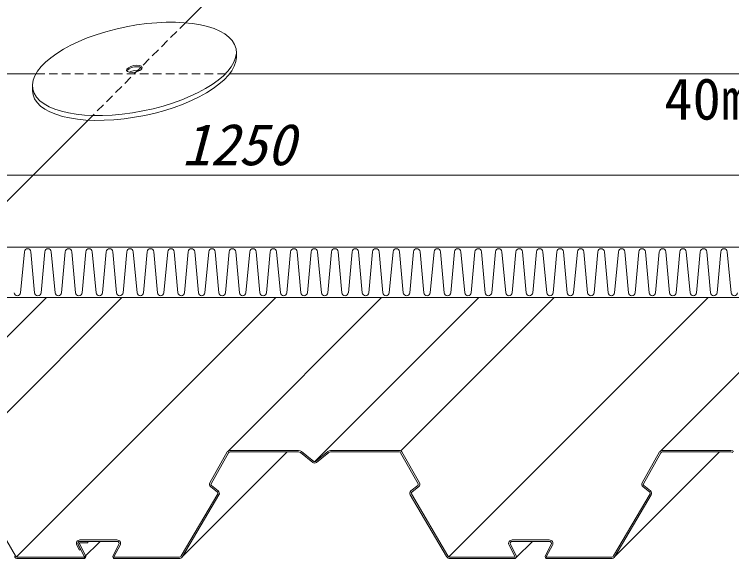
# Model space of a CAD drawing. Units: millimetres, scale not verified. Extents: x -840 to 840, y -594 to 594.
# Drawn here: x -419.1 to -220, y -8.6 to 142.4 of the extents above; entities that cross this region are included whole.
import ezdxf
from ezdxf.enums import TextEntityAlignment as Align

# ---------------------------------------------------------------- set-up
doc = ezdxf.new("R2010")
doc.units = ezdxf.units.MM
doc.header["$LTSCALE"] = 2
doc.linetypes.add('DASHED1', pattern=[1.8, 1.2, -0.6])
for name, color, linetype, lineweight in [('0-6_断熱材', 4, 'Continuous', 9), ('0-8_寸法線', 7, 'Continuous', 9), ('0-B_部材(積層鋼板)', 7, 'Continuous', 9), ('0-F_鋼材(受け鋼鈑)', 7, 'Continuous', 9)]:
    doc.layers.add(name, color=color, linetype=linetype, lineweight=lineweight)
doc.styles.add('ＭＳ ゴシック', font='')
doc.styles.get('ＭＳ ゴシック').set_extended_font_data('MS Gothic')

msp = doc.modelspace()

# ---------------------------------------------------------------- linework, layer by layer
at = {"layer": '0-6_断熱材', "color": 7}
for p, q in [((-371.663, 140.042), (-351.849, 159.856)), ((-645.79, 125.915), (-413.11, 125.915)), ((-359.371, 125.915), (-13.11, 125.915)), ((-433.874, 77.832), (-398.67, 113.035))]:
    msp.add_line(p, q, dxfattribs=at)
at = {"layer": '0-6_断熱材', "color": 134, "linetype": 'DASHED1'}
for p, q in [((-398.67, 113.035), (-371.663, 140.042)), ((-413.11, 125.915), (-359.371, 125.915))]:
    msp.add_line(p, q, dxfattribs=at)
at = {"layer": '0-6_断熱材'}
for p, q in [((-416.356, 76.526), (-417.396, 65.138)), ((-414.554, 76.526), (-413.513, 65.138)), ((-410.67, 76.526), (-411.711, 65.138)), ((-408.868, 76.526), (-407.827, 65.138)), ((-404.985, 76.526), (-406.025, 65.138)), ((-403.182, 76.526), (-402.142, 65.138)), ((-399.299, 76.526), (-400.339, 65.138)), ((-397.496, 76.526), (-396.456, 65.138)), ((-393.613, 76.526), (-394.653, 65.138)), ((-391.81, 76.526), (-390.77, 65.138)), ((-387.927, 76.526), (-388.967, 65.138)), ((-386.124, 76.526), (-385.084, 65.138)), ((-382.241, 76.526), (-383.281, 65.138)), ((-380.438, 76.526), (-379.398, 65.138)), ((-376.555, 76.526), (-377.595, 65.138)), ((-374.752, 76.526), (-373.712, 65.138)), ((-370.869, 76.526), (-371.909, 65.138)), ((-369.066, 76.526), (-368.026, 65.138)), ((-365.183, 76.526), (-366.223, 65.138)), ((-363.381, 76.526), (-362.34, 65.138)), ((-359.497, 76.526), (-360.538, 65.138)), ((-357.695, 76.526), (-356.654, 65.138)), ((-353.811, 76.526), (-354.852, 65.138)), ((-352.009, 76.526), (-350.969, 65.138)), ((-348.126, 76.526), (-349.166, 65.138)), ((-346.323, 76.526), (-345.283, 65.138)), ((-342.44, 76.526), (-343.48, 65.138)), ((-340.637, 76.526), (-339.597, 65.138)), ((-336.754, 76.526), (-337.794, 65.138)), ((-334.951, 76.526), (-333.911, 65.138)), ((-331.068, 76.526), (-332.108, 65.138)), ((-329.265, 76.526), (-328.225, 65.138)), ((-325.382, 76.526), (-326.422, 65.138)), ((-323.579, 76.526), (-322.539, 65.138)), ((-319.696, 76.526), (-320.736, 65.138)), ((-317.893, 76.526), (-316.853, 65.138)), ((-314.01, 76.526), (-315.05, 65.138)), ((-312.207, 76.526), (-311.167, 65.138)), ((-308.324, 76.526), (-309.365, 65.138)), ((-306.522, 76.526), (-305.481, 65.138)), ((-302.638, 76.526), (-303.679, 65.138)), ((-300.836, 76.526), (-299.795, 65.138)), ((-296.953, 76.526), (-297.993, 65.138)), ((-295.15, 76.526), (-294.11, 65.138)), ((-291.267, 76.526), (-292.307, 65.138)), ((-289.464, 76.526), (-288.424, 65.138)), ((-285.581, 76.526), (-286.621, 65.138)), ((-283.778, 76.526), (-282.738, 65.138)), ((-279.895, 76.526), (-280.935, 65.138)), ((-278.092, 76.526), (-277.052, 65.138)), ((-274.209, 76.526), (-275.249, 65.138)), ((-272.406, 76.526), (-271.366, 65.138)), ((-268.523, 76.526), (-269.563, 65.138)), ((-266.72, 76.526), (-265.68, 65.138)), ((-262.837, 76.526), (-263.877, 65.138)), ((-261.034, 76.526), (-259.994, 65.138)), ((-257.151, 76.526), (-258.191, 65.138)), ((-255.349, 76.526), (-254.308, 65.138)), ((-251.465, 76.526), (-252.506, 65.138)), ((-249.663, 76.526), (-248.622, 65.138)), ((-245.779, 76.526), (-246.82, 65.138)), ((-243.977, 76.526), (-242.937, 65.138)), ((-240.094, 76.526), (-241.134, 65.138)), ((-238.291, 76.526), (-237.251, 65.138)), ((-234.408, 76.526), (-235.448, 65.138)), ((-232.605, 76.526), (-231.565, 65.138)), ((-228.722, 76.526), (-229.762, 65.138)), ((-226.919, 76.526), (-225.879, 65.138)), ((-223.036, 76.526), (-224.076, 65.138)), ((-221.233, 76.526), (-220.193, 65.138))]:
    msp.add_line(p, q, dxfattribs=at)
at = {"layer": '0-6_断熱材', "color": 7}
for points in [[(-693.874, 77.832), (366.126, 77.832), (705.538, 417.243)], [(-693.874, 63.832), (366.126, 63.832), (705.538, 403.243)]]:
    msp.add_lwpolyline(points, dxfattribs=at)
at = {"layer": '0-6_断熱材'}
for centre, start, end in [((-415.455, 76.441), 5.35135, 174.64865), ((-409.769, 76.441), 5.35135, 174.64865), ((-404.083, 76.441), 5.35135, 174.64865), ((-398.397, 76.441), 5.35135, 174.64865), ((-392.711, 76.441), 5.35135, 174.64865), ((-387.025, 76.441), 5.35135, 174.64865), ((-381.34, 76.441), 5.35135, 174.64865), ((-375.654, 76.441), 5.35135, 174.64865), ((-369.968, 76.441), 5.35135, 174.64865), ((-364.282, 76.441), 5.35135, 174.64865), ((-358.596, 76.441), 5.35135, 174.64865), ((-352.91, 76.441), 5.35135, 174.64865), ((-347.224, 76.441), 5.35135, 174.64865), ((-341.538, 76.441), 5.35135, 174.64865), ((-335.852, 76.441), 5.35135, 174.64865), ((-330.167, 76.441), 5.35135, 174.64865), ((-324.481, 76.441), 5.35135, 174.64865), ((-318.795, 76.441), 5.35135, 174.64865), ((-313.109, 76.441), 5.35135, 174.64865), ((-307.423, 76.441), 5.35135, 174.64865), ((-301.737, 76.441), 5.35135, 174.64865), ((-296.051, 76.441), 5.35135, 174.64865), ((-290.365, 76.441), 5.35135, 174.64865), ((-284.679, 76.441), 5.35135, 174.64865), ((-278.993, 76.441), 5.35135, 174.64865), ((-273.308, 76.441), 5.35135, 174.64865), ((-267.622, 76.441), 5.35135, 174.64865), ((-261.936, 76.441), 5.35135, 174.64865), ((-256.25, 76.441), 5.35135, 174.64865), ((-250.564, 76.441), 5.35135, 174.64865), ((-244.878, 76.441), 5.35135, 174.64865), ((-239.192, 76.441), 5.35135, 174.64865), ((-233.506, 76.441), 5.35135, 174.64865), ((-227.82, 76.441), 5.35135, 174.64865), ((-222.135, 76.441), 5.35135, 174.64865), ((-418.298, 65.223), 185.35135, 354.64865), ((-412.612, 65.223), 185.35135, 354.64865), ((-406.926, 65.223), 185.35135, 354.64865), ((-401.24, 65.223), 185.35135, 354.64865), ((-395.554, 65.223), 185.35135, 354.64865), ((-389.868, 65.223), 185.35135, 354.64865), ((-384.183, 65.223), 185.35135, 354.64865), ((-378.497, 65.223), 185.35135, 354.64865), ((-372.811, 65.223), 185.35135, 354.64865), ((-367.125, 65.223), 185.35135, 354.64865), ((-361.439, 65.223), 185.35135, 354.64865), ((-355.753, 65.223), 185.35135, 354.64865), ((-350.067, 65.223), 185.35135, 354.64865), ((-344.381, 65.223), 185.35135, 354.64865), ((-338.695, 65.223), 185.35135, 354.64865), ((-333.009, 65.223), 185.35135, 354.64865), ((-327.324, 65.223), 185.35135, 354.64865), ((-321.638, 65.223), 185.35135, 354.64865), ((-315.952, 65.223), 185.35135, 354.64865), ((-310.266, 65.223), 185.35135, 354.64865), ((-304.58, 65.223), 185.35135, 354.64865), ((-298.894, 65.223), 185.35135, 354.64865), ((-293.208, 65.223), 185.35135, 354.64865), ((-287.522, 65.223), 185.35135, 354.64865), ((-281.836, 65.223), 185.35135, 354.64865), ((-276.151, 65.223), 185.35135, 354.64865), ((-270.465, 65.223), 185.35135, 354.64865), ((-264.779, 65.223), 185.35135, 354.64865), ((-259.093, 65.223), 185.35135, 354.64865), ((-253.407, 65.223), 185.35135, 354.64865), ((-247.721, 65.223), 185.35135, 354.64865), ((-242.035, 65.223), 185.35135, 354.64865), ((-236.349, 65.223), 185.35135, 354.64865), ((-230.663, 65.223), 185.35135, 354.64865), ((-224.977, 65.223), 185.35135, 354.64865), ((-219.292, 65.223), 185.35135, 354.64865)]:
    msp.add_arc(centre, 0.905, start, end, dxfattribs=at)
at = {"layer": '0-8_寸法線'}
msp.add_line((-695.109, 97.771), (-203.61, 97.771), dxfattribs=at)
at = {"layer": '0-B_部材(積層鋼板)'}
for p, q in [((-357.503, 130.545), (-357.503, 131.878)), ((-414.078, 121.285), (-414.078, 122.618))]:
    msp.add_line(p, q, dxfattribs=at)
for major_axis in [(-28.192, -5.608), (-2.178, -0.433)]:
    msp.add_ellipse((-385.79, 127.248), major_axis=major_axis, ratio=0.414214, dxfattribs=at)
for centre, major_axis, start_param, end_param in [((-385.79, 125.915), (-28.192, -5.608), 6.2009788, 9.3425714), ((-385.79, 126.915), (-2.05, -0.408), 3.0786673, 6.1816976), ((-385.79, 125.915), (-2.05, -0.408), 3.8561974, 5.4041675)]:
    msp.add_ellipse(centre, major_axis=major_axis, ratio=0.414214, start_param=start_param, end_param=end_param, dxfattribs=at)
at = {"layer": '0-F_鋼材(受け鋼鈑)'}
for p, q in [((-455.785, 18.272), (-410.225, 63.832)), ((-431.848, 21.255), (-389.272, 63.832)), ((-418.496, -8.13), (-346.534, 63.832)), ((-359.884, 21.13), (-317.182, 63.832)), ((-335.785, 18.272), (-290.225, 63.832)), ((-311.848, 21.255), (-269.272, 63.832)), ((-298.496, -8.13), (-226.534, 63.832)), ((-239.884, 21.13), (-197.182, 63.832)), ((-372.437, -8.045), (-343.427, 20.964)), ((-364.879, 12.361), (-360.014, 20.958)), ((-359.666, 20.761), (-364.531, 12.164)), ((-359.318, 21.364), (-340.211, 21.364)), ((-340.211, 20.964), (-359.318, 20.964)), ((-336.284, 18.048), (-339.711, 20.789)), ((-339.461, 21.101), (-336.035, 18.36)), ((-335.535, 18.36), (-332.108, 21.101)), ((-331.858, 20.789), (-335.285, 18.048)), ((-331.358, 21.364), (-312.251, 21.364)), ((-312.251, 20.964), (-331.358, 20.964)), ((-307.039, 12.164), (-311.903, 20.761)), ((-311.555, 20.958), (-306.691, 12.361)), ((-252.437, -8.045), (-223.427, 20.964)), ((-244.879, 12.361), (-240.014, 20.958)), ((-239.666, 20.761), (-244.531, 12.164)), ((-239.318, 21.364), (-220.211, 21.364)), ((-220.211, 20.964), (-239.318, 20.964)), ((-362.772, 9.831), (-364.679, 11.339)), ((-364.431, 11.653), (-362.524, 10.145)), ((-309.045, 10.145), (-307.139, 11.653)), ((-306.891, 11.339), (-308.797, 9.831)), ((-242.772, 9.831), (-244.679, 11.339)), ((-244.431, 11.653), (-242.524, 10.145)), ((-428.894, 9.314), (-418.788, -7.842)), ((-372.781, -7.842), (-362.675, 9.314)), ((-362.331, 9.111), (-372.437, -8.045)), ((-299.133, -8.045), (-309.238, 9.111)), ((-308.894, 9.314), (-298.788, -7.842)), ((-252.781, -7.842), (-242.675, 9.314)), ((-242.331, 9.111), (-252.437, -8.045)), ((-400.917, -3.436), (-390.652, -3.436)), ((-390.652, -3.836), (-400.917, -3.836)), ((-399.848, -8.345), (-395.339, -3.836)), ((-280.917, -3.436), (-270.652, -3.436)), ((-270.652, -3.836), (-280.917, -3.836)), ((-279.848, -8.345), (-275.339, -3.836)), ((-399.733, -7.942), (-401.447, -4.717)), ((-401.093, -4.53), (-399.379, -7.754)), ((-391.737, -7.754), (-390.124, -4.72)), ((-389.771, -4.91), (-391.384, -7.942)), ((-280.186, -7.942), (-281.798, -4.91)), ((-281.446, -4.72), (-279.833, -7.754)), ((-271.737, -7.754), (-270.124, -4.72)), ((-269.771, -4.91), (-271.384, -7.942)), ((-418.099, -8.236), (-399.909, -8.236)), ((-399.909, -8.636), (-418.099, -8.636)), ((-391.207, -8.236), (-373.47, -8.236)), ((-373.47, -8.636), (-391.207, -8.636)), ((-298.099, -8.236), (-280.362, -8.236)), ((-280.362, -8.636), (-298.099, -8.636)), ((-271.207, -8.236), (-253.47, -8.236)), ((-253.47, -8.636), (-271.207, -8.636))]:
    msp.add_line(p, q, dxfattribs=at)
for points in [[(-400.917, -3.836), (-398.716, -3.836), (-398.716, -4.236), (-400.917, -4.236)], [(-401.446, -4.72), (-400.726, -6.073), (-401.079, -6.261), (-401.8, -4.905)]]:
    msp.add_lwpolyline(points, dxfattribs=at)
for centre, radius, start, end in [((-359.318, 20.564), 0.8, 90, 150.5), ((-359.318, 20.564), 0.4, 90, 150.5), ((-340.211, 20.164), 1.2, 51.33973, 90), ((-340.211, 20.164), 0.8, 51.33973, 90), ((-331.358, 20.164), 1.2, 90, 128.65927), ((-331.358, 20.164), 0.8, 90, 128.65927), ((-312.251, 20.564), 0.8, 29.5, 90), ((-312.251, 20.564), 0.4, 29.5, 90), ((-239.318, 20.564), 0.8, 90, 150.5), ((-239.318, 20.564), 0.4, 90, 150.5), ((-220.211, 20.164), 1.2, 51.33973, 90), ((-220.211, 20.164), 0.8, 51.33973, 90), ((-335.785, 18.672), 0.8, 231.33973, 308.65927), ((-335.785, 18.672), 0.4, 231.33973, 308.65927), ((-364.182, 11.967), 0.8, 150.5, 231.65688), ((-364.182, 11.967), 0.4, 150.5, 231.65688), ((-307.387, 11.967), 0.4, 308.34312, 29.5), ((-307.387, 11.967), 0.8, 308.34312, 29.5), ((-244.182, 11.967), 0.8, 150.5, 231.65688), ((-244.182, 11.967), 0.4, 150.5, 231.65688), ((-363.02, 9.517), 0.8, 329.5, 51.65688), ((-308.549, 9.517), 0.8, 128.34312, 210.5), ((-243.02, 9.517), 0.8, 329.5, 51.65688), ((-363.02, 9.517), 0.4, 329.5, 51.65688), ((-308.549, 9.517), 0.4, 128.34312, 210.5), ((-243.02, 9.517), 0.4, 329.5, 51.65688), ((-400.917, -4.436), 1, 90, 208), ((-400.917, -4.436), 0.6, 90, 208), ((-400.917, -4.436), 0.6, 90, 208.29949), ((-390.652, -4.436), 1, 331.70051, 90), ((-390.652, -4.436), 0.6, 331.70051, 90), ((-280.917, -4.436), 1, 90, 208.29949), ((-280.917, -4.436), 0.6, 90, 208.29949), ((-270.652, -4.436), 1, 331.70051, 90), ((-270.652, -4.436), 0.6, 331.70051, 90), ((-400.917, -4.436), 0.2, 90, 208.29949), ((-418.099, -7.436), 0.8, 210.5, 270), ((-399.909, -8.036), 0.6, 270, 28), ((-399.909, -8.036), 0.2, 270, 28), ((-391.207, -8.036), 0.6, 152, 270), ((-391.207, -8.036), 0.2, 152, 270), ((-373.47, -7.436), 0.8, 270, 329.5), ((-298.099, -7.436), 0.8, 210.5, 270), ((-280.362, -8.036), 0.6, 270, 28), ((-280.362, -8.036), 0.2, 270, 28), ((-271.207, -8.036), 0.6, 152, 270), ((-271.207, -8.036), 0.2, 152, 270), ((-253.47, -7.436), 0.8, 270, 329.5), ((-418.099, -7.436), 1.2, 210.5, 270), ((-373.47, -7.436), 1.2, 270, 329.5), ((-298.099, -7.436), 1.2, 210.5, 270), ((-253.47, -7.436), 1.2, 270, 329.5)]:
    msp.add_arc(centre, radius, start, end, dxfattribs=at)

# ---------------------------------------------------------------- texts
at = {"layer": '0-8_寸法線', "style": 'ＭＳ ゴシック'}
msp.add_text('40㎜以上', height=11.54, dxfattribs=at).set_placement((-238.717, 109.708), align=Align.BOTTOM_LEFT)
at = {"layer": '0-8_寸法線', "style": 'ＭＳ ゴシック', "oblique": 15}
msp.add_text('1250', height=11.54, dxfattribs=at).set_placement((-372.654, 97.053), align=Align.BOTTOM_LEFT)

doc.saveas('drawing.dxf')
